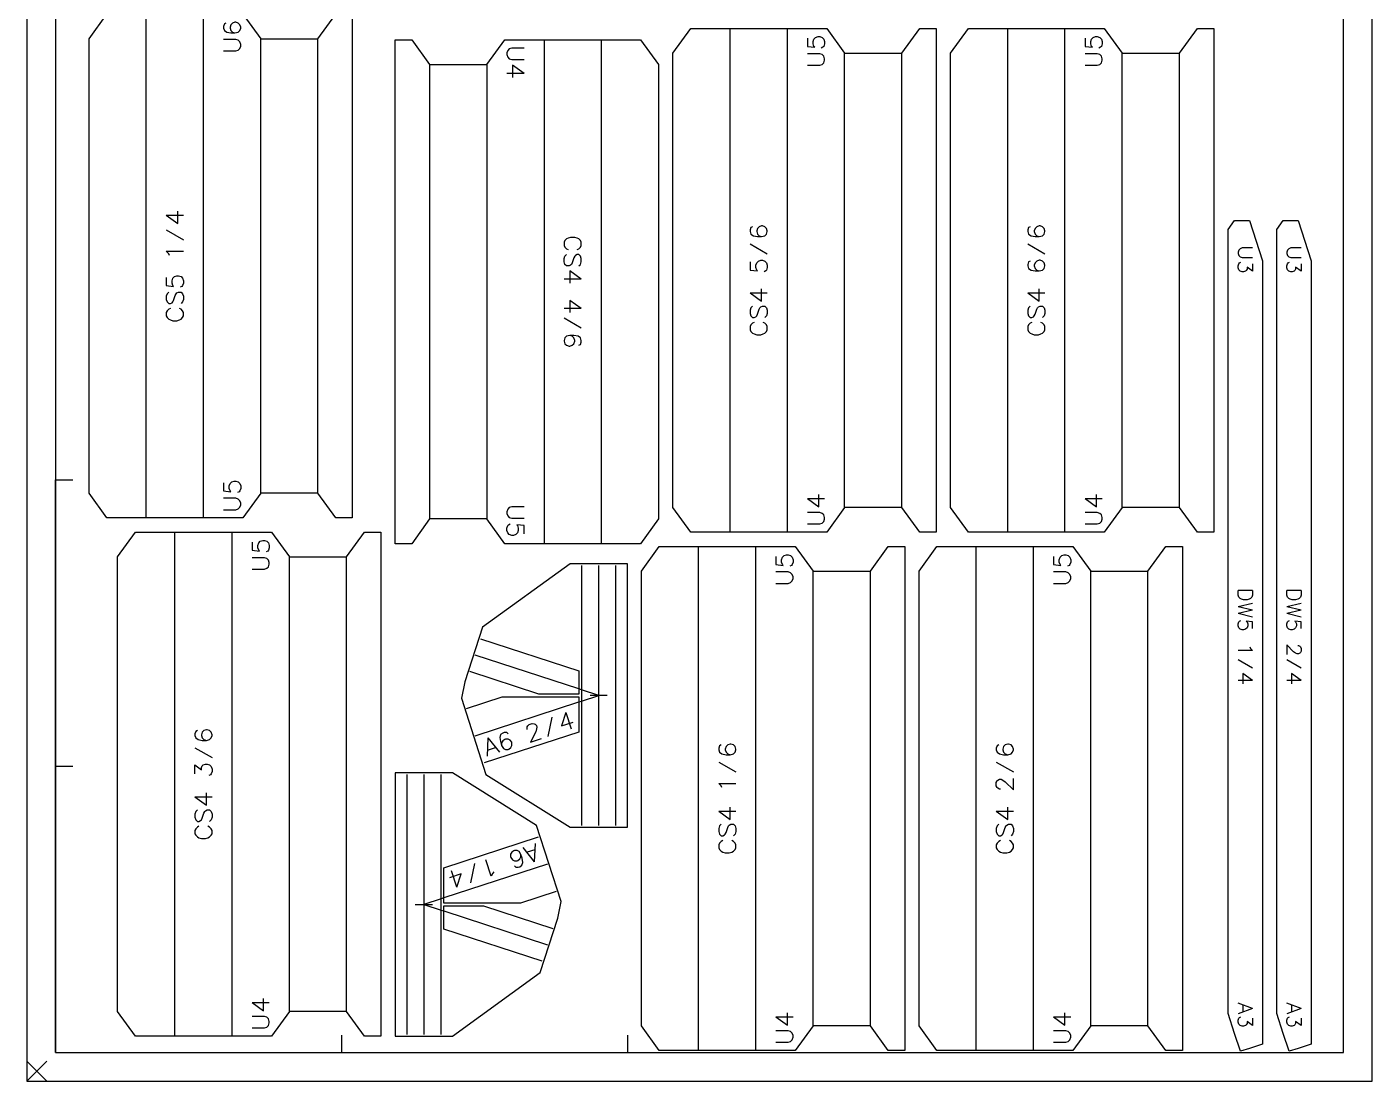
# Model space of a CAD drawing. Extents: x 0 to 235, y 0 to 300.
# Drawn here: x 0 to 235, y 0 to 184.1 of the extents above; entities that cross this region are included whole.
import ezdxf

# ---------------------------------------------------------------- set-up
doc = ezdxf.new("R2010")
doc.units = 0
for name, color, linetype in [('CORTE', 1, 'Continuous'), ('EJE', 4, 'Continuous'), ('PLIEGUE', 3, 'Continuous'), ('REFERENCIA', 8, 'Continuous'), ('ROTULO', 5, 'Continuous')]:
    doc.layers.add(name, color=color, linetype=linetype)

msp = doc.modelspace()

# ---------------------------------------------------------------- linework, layer by layer
at = {"layer": 'CORTE', "color": 1, "linetype": 'CONTINUOUS'}
for points in [[(56.85, 186.35), (56.85, 98.35), (53.9823, 98.35), (53.9823, 98.35), (50.85, 102.6672), (50.85, 102.6672), (40.85, 102.6672), (40.85, 102.6672), (37.7177, 98.35), (37.7177, 98.35), (30.85, 98.35), (20.85, 98.35), (13.9823, 98.35), (13.9823, 98.35), (10.85, 102.6672), (10.85, 182.0328), (13.9823, 186.35)], [(37.7177, 186.35), (40.85, 182.0328), (40.85, 182.0328), (50.85, 182.0328), (50.85, 182.0328), (53.9823, 186.35)]]:
    msp.add_lwpolyline(points, dxfattribs=at)
for points in [[(112.85, 100.1672), (112.85, 179.5328), (115.9823, 183.85), (115.9823, 183.85), (122.85, 183.85), (132.85, 183.85), (139.7177, 183.85), (139.7177, 183.85), (142.85, 179.5328), (142.85, 179.5328), (152.85, 179.5328), (152.85, 179.5328), (155.9823, 183.85), (155.9823, 183.85), (158.85, 183.85), (158.85, 95.85), (155.9823, 95.85), (155.9823, 95.85), (152.85, 100.1672), (152.85, 100.1672), (142.85, 100.1672), (142.85, 100.1672), (139.7177, 95.85), (139.7177, 95.85), (132.85, 95.85), (122.85, 95.85), (115.9823, 95.85), (115.9823, 95.85)], [(161.35, 100.1672), (161.35, 179.5328), (164.4823, 183.85), (164.4823, 183.85), (171.35, 183.85), (181.35, 183.85), (188.2177, 183.85), (188.2177, 183.85), (191.35, 179.5328), (191.35, 179.5328), (201.35, 179.5328), (201.35, 179.5328), (204.4823, 183.85), (204.4823, 183.85), (207.35, 183.85), (207.35, 95.85), (204.4823, 95.85), (204.4823, 95.85), (201.35, 100.1672), (201.35, 100.1672), (191.35, 100.1672), (191.35, 100.1672), (188.2177, 95.85), (188.2177, 95.85), (181.35, 95.85), (171.35, 95.85), (164.4823, 95.85), (164.4823, 95.85)], [(110.35, 177.5328), (110.35, 98.1672), (107.2177, 93.85), (107.2177, 93.85), (100.35, 93.85), (90.35, 93.85), (83.4823, 93.85), (83.4823, 93.85), (80.35, 98.1672), (80.35, 98.1672), (70.35, 98.1672), (70.35, 98.1672), (67.2177, 93.85), (67.2177, 93.85), (64.35, 93.85), (64.35, 181.85), (67.2177, 181.85), (67.2177, 181.85), (70.35, 177.5328), (70.35, 177.5328), (80.35, 177.5328), (80.35, 177.5328), (83.4823, 181.85), (83.4823, 181.85), (90.35, 181.85), (100.35, 181.85), (107.2177, 181.85), (107.2177, 181.85)], [(215.85, 143.2763), (215.85, 6.4583), (213.5662, 5.7129), (212.0017, 5.2022), (212.0017, 5.2022), (210.9823, 8.3255), (210.9823, 8.3255), (209.85, 11.7946), (209.85, 148.7129), (210.9823, 150.2735), (210.9823, 150.2735), (212.0017, 150.2735), (213.5662, 150.2735), (213.5662, 150.2735)], [(224.35, 143.2763), (224.35, 6.4583), (222.0662, 5.7129), (220.5017, 5.2022), (220.5017, 5.2022), (219.4823, 8.3255), (219.4823, 8.3255), (218.35, 11.7946), (218.35, 148.7129), (219.4823, 150.2735), (219.4823, 150.2735), (220.5017, 150.2735), (222.0662, 150.2735), (222.0662, 150.2735)], [(15.85, 12.1672), (15.85, 91.5328), (18.9823, 95.85), (18.9823, 95.85), (25.85, 95.85), (35.85, 95.85), (42.7177, 95.85), (42.7177, 95.85), (45.85, 91.5328), (45.85, 91.5328), (55.85, 91.5328), (55.85, 91.5328), (58.9823, 95.85), (58.9823, 95.85), (61.85, 95.85), (61.85, 7.85), (58.9823, 7.85), (58.9823, 7.85), (55.85, 12.1672), (55.85, 12.1672), (45.85, 12.1672), (45.85, 12.1672), (42.7177, 7.85), (42.7177, 7.85), (35.85, 7.85), (25.85, 7.85), (18.9823, 7.85), (18.9823, 7.85)], [(107.35, 9.6672), (107.35, 89.0328), (110.4823, 93.35), (110.4823, 93.35), (117.35, 93.35), (127.35, 93.35), (134.2177, 93.35), (134.2177, 93.35), (137.35, 89.0328), (137.35, 89.0328), (147.35, 89.0328), (147.35, 89.0328), (150.4823, 93.35), (150.4823, 93.35), (153.35, 93.35), (153.35, 5.35), (150.4823, 5.35), (150.4823, 5.35), (147.35, 9.6672), (147.35, 9.6672), (137.35, 9.6672), (137.35, 9.6672), (134.2177, 5.35), (134.2177, 5.35), (127.35, 5.35), (117.35, 5.35), (110.4823, 5.35), (110.4823, 5.35)], [(155.85, 9.6672), (155.85, 89.0328), (158.9823, 93.35), (158.9823, 93.35), (165.85, 93.35), (175.85, 93.35), (182.7177, 93.35), (182.7177, 93.35), (185.85, 89.0328), (185.85, 89.0328), (195.85, 89.0328), (195.85, 89.0328), (198.9823, 93.35), (198.9823, 93.35), (201.85, 93.35), (201.85, 5.35), (198.9823, 5.35), (198.9823, 5.35), (195.85, 9.6672), (195.85, 9.6672), (185.85, 9.6672), (185.85, 9.6672), (182.7177, 5.35), (182.7177, 5.35), (175.85, 5.35), (165.85, 5.35), (158.9823, 5.35), (158.9823, 5.35)], [(104.8943, 44.35), (104.8943, 90.35), (94.8943, 90.35), (79.5943, 79.25), (76.4943, 69.75), (75.8943, 66.85), (80.1943, 53.55), (94.8943, 44.35)], [(64.35, 53.85), (64.35, 7.85), (74.35, 7.85), (89.65, 18.95), (92.75, 28.45), (93.35, 31.35), (89.05, 44.65), (74.35, 53.85)]]:
    msp.add_lwpolyline(points, close=True, dxfattribs=at)
at = {"layer": 'EJE', "color": 4, "linetype": 'CONTINUOUS'}
for p, q in [((96.8943, 90.05), (96.8943, 68.3292)), ((102.8943, 44.65), (102.8943, 90.05)), ((96.3943, 68.4924), (78.324, 74.3903)), ((96.8943, 68.3292), (96.3943, 68.4924)), ((96.8943, 68.3292), (96.8943, 66.3708)), ((99.8943, 67.35), (96.8943, 68.3292)), ((78.3241, 60.3097), (96.3943, 66.2076)), ((96.3943, 66.2076), (96.8943, 66.3708)), ((96.8943, 66.3708), (99.8943, 67.35)), ((96.8943, 66.3708), (96.8943, 44.65)), ((99.8943, 67.35), (98.3943, 67.35)), ((101.3943, 67.35), (99.8943, 67.35)), ((66.35, 53.55), (66.35, 8.15)), ((72.35, 31.8292), (72.35, 53.55)), ((90.9202, 37.8903), (72.85, 31.9924)), ((67.85, 30.85), (69.35, 30.85)), ((72.35, 31.8292), (69.35, 30.85)), ((69.35, 30.85), (72.35, 29.8708)), ((69.35, 30.85), (70.85, 30.85)), ((72.85, 31.9924), (72.35, 31.8292)), ((72.35, 29.8708), (72.35, 31.8292)), ((72.35, 8.15), (72.35, 29.8708)), ((72.35, 29.8708), (72.85, 29.7076)), ((72.85, 29.7076), (90.9202, 23.8097))]:
    msp.add_line(p, q, dxfattribs=at)
for points in [[(99.8943, 67.35), (99.8943, 68.85), (99.8943, 90.05)], [(79.2547, 77.2423), (96.3943, 71.6481), (96.3943, 68.4924)], [(96.3943, 68.4924), (96.3943, 67.6), (89.4596, 67.6), (77.3934, 71.5383)], [(76.7859, 65.0673), (83.0138, 67.1), (96.3943, 67.1), (96.3943, 66.2076)], [(96.3943, 66.2076), (96.3943, 60.9481), (79.8623, 55.5522)], [(99.8943, 44.65), (99.8943, 65.85), (99.8943, 67.35)], [(69.35, 53.55), (69.35, 32.35), (69.35, 30.85)], [(72.85, 31.9924), (72.85, 37.2519), (89.382, 42.6478)], [(92.4583, 33.1327), (86.2304, 31.1), (72.85, 31.1), (72.85, 31.9924)], [(69.35, 30.85), (69.35, 29.35), (69.35, 8.15)], [(72.85, 29.7076), (72.85, 30.6), (79.7846, 30.6), (91.8509, 26.6617)], [(89.9896, 20.9577), (72.85, 26.5519), (72.85, 29.7076)]]:
    msp.add_lwpolyline(points, dxfattribs=at)
at = {"layer": 'PLIEGUE', "color": 3, "linetype": 'CONTINUOUS'}
for p, q in [((20.85, 98.35), (20.85, 186.35)), ((30.85, 98.35), (30.85, 186.35)), ((122.85, 95.85), (122.85, 183.85)), ((132.85, 95.85), (132.85, 183.85)), ((171.35, 95.85), (171.35, 183.85)), ((181.35, 95.85), (181.35, 183.85)), ((40.85, 102.6672), (40.85, 182.0328)), ((50.85, 102.6672), (50.85, 182.0328)), ((90.35, 181.85), (90.35, 93.85)), ((100.35, 181.85), (100.35, 93.85)), ((142.85, 100.1672), (142.85, 179.5328)), ((152.85, 100.1672), (152.85, 179.5328)), ((191.35, 100.1672), (191.35, 179.5328)), ((201.35, 100.1672), (201.35, 179.5328)), ((70.35, 177.5328), (70.35, 98.1672)), ((80.35, 177.5328), (80.35, 98.1672)), ((25.85, 7.85), (25.85, 95.85)), ((35.85, 7.85), (35.85, 95.85)), ((117.35, 5.35), (117.35, 93.35)), ((127.35, 5.35), (127.35, 93.35)), ((165.85, 5.35), (165.85, 93.35)), ((175.85, 5.35), (175.85, 93.35)), ((45.85, 12.1672), (45.85, 91.5328)), ((55.85, 12.1672), (55.85, 91.5328)), ((137.35, 9.6672), (137.35, 89.0328)), ((147.35, 9.6672), (147.35, 89.0328)), ((185.85, 9.6672), (185.85, 89.0328)), ((195.85, 9.6672), (195.85, 89.0328))]:
    msp.add_line(p, q, dxfattribs=at)
at = {"layer": 'REFERENCIA', "color": 8, "linetype": 'CONTINUOUS'}
for p, q in [((0, 0), (3.5, 3.5)), ((0, 3.5), (3.5, 0))]:
    msp.add_line(p, q, dxfattribs=at)
for points in [[(0, 0), (235, 0), (235, 300), (0, 300), (0, 0)], [(5, 5), (230, 5), (230, 295), (5, 295), (5, 5)]]:
    msp.add_lwpolyline(points, dxfattribs=at)
at = {"layer": 'ROTULO', "color": 5, "linetype": 'CONTINUOUS'}
for p, q in [((86.85, 175.9798), (83.85, 175.9798)), ((24.35, 151.2071), (27.35, 151.2071)), ((24.35, 148.6357), (27.35, 146.9214)), ((126.35, 146.2071), (129.35, 144.4929)), ((174.85, 146.2071), (177.85, 144.4929)), ((96.85, 140.0643), (93.85, 140.0643)), ((126.35, 137.6357), (129.35, 137.6357)), ((174.85, 137.6357), (177.85, 137.6357)), ((96.85, 134.9214), (93.85, 134.9214)), ((96.85, 131.4929), (93.85, 133.2071)), ((5, 5), (5, 105)), ((5, 105), (8, 105)), ((136.35, 101.7202), (139.35, 101.7202)), ((184.85, 101.7202), (187.85, 101.7202)), ((214.1, 85.6902), (211.6, 85.6902)), ((222.6, 85.6902), (220.1, 85.6902)), ((214.1, 83.4283), (211.6, 82.8331)), ((214.1, 82.2378), (211.6, 82.8331)), ((222.6, 83.4283), (220.1, 82.8331)), ((222.6, 82.2378), (220.1, 82.8331)), ((214.1, 82.2378), (211.6, 81.6426)), ((214.1, 81.0474), (211.6, 81.6426)), ((222.6, 82.2378), (220.1, 81.6426)), ((222.6, 81.0474), (220.1, 81.6426)), ((214.1, 72.1188), (211.6, 73.5474)), ((222.6, 72.1188), (220.1, 73.5474)), ((214.1, 69.9759), (211.6, 69.9759)), ((222.6, 69.9759), (220.1, 69.9759)), ((91.6784, 63.5609), (90.9795, 60.177)), ((94.1229, 64.3587), (95.0537, 61.5068)), ((80.5422, 59.9262), (80.3866, 56.7196)), ((80.5422, 59.9262), (82.5595, 57.4288)), ((29.35, 58.2071), (32.35, 56.4929)), ((80.4838, 57.8033), (81.8418, 58.2465)), ((5, 55), (8, 55)), ((120.85, 55.7071), (123.85, 53.9929)), ((169.35, 55.7071), (172.35, 53.9929)), ((29.35, 49.6357), (32.35, 49.6357)), ((120.85, 47.1357), (123.85, 47.1357)), ((169.35, 47.1357), (172.35, 47.1357)), ((88.702, 38.2738), (86.6847, 40.7712)), ((88.7605, 40.3967), (87.4024, 39.9535)), ((88.702, 38.2738), (88.8576, 41.4804)), ((77.5659, 34.6391), (78.2647, 38.023)), ((75.1214, 33.8413), (74.1905, 36.6932)), ((39.35, 13.7202), (42.35, 13.7202)), ((214.1, 12.6758), (211.6, 13.6282)), ((214.1, 12.6758), (211.6, 11.7235)), ((212.4333, 13.2711), (212.4333, 12.0806)), ((222.6, 12.6758), (220.1, 13.6282)), ((222.6, 12.6758), (220.1, 11.7235)), ((220.9333, 13.2711), (220.9333, 12.0806)), ((130.85, 11.2202), (133.85, 11.2202)), ((179.35, 11.2202), (182.35, 11.2202)), ((55, 5), (55, 8)), ((105, 5), (105, 8)), ((5, 5), (105, 5))]:
    msp.add_line(p, q, dxfattribs=at)
for points in [[(34.7786, 184.7655), (34.4929, 184.6226), (34.35, 184.194), (34.35, 183.9083), (34.4929, 183.4798), (34.9214, 183.194), (35.6357, 183.0512), (36.35, 183.0512), (36.9214, 183.194), (37.2071, 183.4798), (37.35, 183.9083), (37.35, 184.0512), (37.2071, 184.4798), (36.9214, 184.7655), (36.4929, 184.9083), (36.35, 184.9083), (35.9214, 184.7655), (35.6357, 184.4798), (35.4929, 184.0512), (35.4929, 183.9083), (35.6357, 183.4798), (35.9214, 183.194), (36.35, 183.0512)], [(34.35, 179.9083), (36.4929, 179.9083), (36.9214, 180.0512), (37.2071, 180.3369), (37.35, 180.7655), (37.35, 181.0512), (37.2071, 181.4798), (36.9214, 181.7655), (36.4929, 181.9083), (34.35, 181.9083)], [(136.35, 182.1226), (136.35, 180.694), (137.6357, 180.5512), (137.4929, 180.694), (137.35, 181.1226), (137.35, 181.5512), (137.4929, 181.9798), (137.7786, 182.2655), (138.2071, 182.4083), (138.4929, 182.4083), (138.9214, 182.2655), (139.2071, 181.9798), (139.35, 181.5512), (139.35, 181.1226), (139.2071, 180.694), (139.0643, 180.5512), (138.7786, 180.4083)], [(184.85, 182.1226), (184.85, 180.694), (186.1357, 180.5512), (185.9929, 180.694), (185.85, 181.1226), (185.85, 181.5512), (185.9929, 181.9798), (186.2786, 182.2655), (186.7071, 182.4083), (186.9929, 182.4083), (187.4214, 182.2655), (187.7071, 181.9798), (187.85, 181.5512), (187.85, 181.1226), (187.7071, 180.694), (187.5643, 180.5512), (187.2786, 180.4083)], [(86.85, 180.4083), (84.7071, 180.4083), (84.2786, 180.2655), (83.9929, 179.9798), (83.85, 179.5512), (83.85, 179.2655), (83.9929, 178.8369), (84.2786, 178.5512), (84.7071, 178.4083), (86.85, 178.4083)], [(136.35, 177.4083), (138.4929, 177.4083), (138.9214, 177.5512), (139.2071, 177.8369), (139.35, 178.2655), (139.35, 178.5512), (139.2071, 178.9798), (138.9214, 179.2655), (138.4929, 179.4083), (136.35, 179.4083)], [(184.85, 177.4083), (186.9929, 177.4083), (187.4214, 177.5512), (187.7071, 177.8369), (187.85, 178.2655), (187.85, 178.5512), (187.7071, 178.9798), (187.4214, 179.2655), (186.9929, 179.4083), (184.85, 179.4083)], [(86.85, 175.9798), (84.85, 177.4083), (84.85, 175.2655)], [(24.35, 151.2071), (26.35, 149.7786), (26.35, 151.9214)], [(126.7786, 149.2071), (126.4929, 149.0643), (126.35, 148.6357), (126.35, 148.35), (126.4929, 147.9214), (126.9214, 147.6357), (127.6357, 147.4929), (128.35, 147.4929), (128.9214, 147.6357), (129.2071, 147.9214), (129.35, 148.35), (129.35, 148.4929), (129.2071, 148.9214), (128.9214, 149.2071), (128.4929, 149.35), (128.35, 149.35), (127.9214, 149.2071), (127.6357, 148.9214), (127.4929, 148.4929), (127.4929, 148.35), (127.6357, 147.9214), (127.9214, 147.6357), (128.35, 147.4929)], [(175.2786, 149.2071), (174.9929, 149.0643), (174.85, 148.6357), (174.85, 148.35), (174.9929, 147.9214), (175.4214, 147.6357), (176.1357, 147.4929), (176.85, 147.4929), (177.4214, 147.6357), (177.7071, 147.9214), (177.85, 148.35), (177.85, 148.4929), (177.7071, 148.9214), (177.4214, 149.2071), (176.9929, 149.35), (176.85, 149.35), (176.4214, 149.2071), (176.1357, 148.9214), (175.9929, 148.4929), (175.9929, 148.35), (176.1357, 147.9214), (176.4214, 147.6357), (176.85, 147.4929)], [(96.1357, 145.2071), (96.4214, 145.35), (96.7071, 145.6357), (96.85, 145.9214), (96.85, 146.4929), (96.7071, 146.7786), (96.4214, 147.0643), (96.1357, 147.2071), (95.7071, 147.35), (94.9929, 147.35), (94.5643, 147.2071), (94.2786, 147.0643), (93.9929, 146.7786), (93.85, 146.4929), (93.85, 145.9214), (93.9929, 145.6357), (94.2786, 145.35), (94.5643, 145.2071)], [(24.9214, 144.2071), (24.7786, 144.4929), (24.35, 144.9214), (27.35, 144.9214)], [(96.4214, 142.35), (96.7071, 142.6357), (96.85, 143.0643), (96.85, 143.6357), (96.7071, 144.0643), (96.4214, 144.35), (96.1357, 144.35), (95.85, 144.2071), (95.7071, 144.0643), (95.5643, 143.7786), (95.2786, 142.9214), (95.1357, 142.6357), (94.9929, 142.4929), (94.7071, 142.35), (94.2786, 142.35), (93.9929, 142.6357), (93.85, 143.0643), (93.85, 143.6357), (93.9929, 144.0643), (94.2786, 144.35)], [(214.1, 145.4903), (212.3143, 145.4903), (211.9571, 145.3713), (211.719, 145.1332), (211.6, 144.776), (211.6, 144.5379), (211.719, 144.1808), (211.9571, 143.9427), (212.3143, 143.8236), (214.1, 143.8236)], [(222.6, 145.4903), (220.8143, 145.4903), (220.4571, 145.3713), (220.219, 145.1332), (220.1, 144.776), (220.1, 144.5379), (220.219, 144.1808), (220.4571, 143.9427), (220.8143, 143.8236), (222.6, 143.8236)], [(96.85, 140.0643), (94.85, 141.4929), (94.85, 139.35)], [(126.35, 143.0643), (126.35, 141.6357), (127.6357, 141.4929), (127.4929, 141.6357), (127.35, 142.0643), (127.35, 142.4929), (127.4929, 142.9214), (127.7786, 143.2071), (128.2071, 143.35), (128.4929, 143.35), (128.9214, 143.2071), (129.2071, 142.9214), (129.35, 142.4929), (129.35, 142.0643), (129.2071, 141.6357), (129.0643, 141.4929), (128.7786, 141.35)], [(175.2786, 143.2071), (174.9929, 143.0643), (174.85, 142.6357), (174.85, 142.35), (174.9929, 141.9214), (175.4214, 141.6357), (176.1357, 141.4929), (176.85, 141.4929), (177.4214, 141.6357), (177.7071, 141.9214), (177.85, 142.35), (177.85, 142.4929), (177.7071, 142.9214), (177.4214, 143.2071), (176.9929, 143.35), (176.85, 143.35), (176.4214, 143.2071), (176.1357, 142.9214), (175.9929, 142.4929), (175.9929, 142.35), (176.1357, 141.9214), (176.4214, 141.6357), (176.85, 141.4929)], [(214.1, 142.7522), (214.1, 141.4427), (213.1476, 142.157), (213.1476, 141.7998), (213.0286, 141.5617), (212.9095, 141.4427), (212.5524, 141.3236), (212.3143, 141.3236), (211.9571, 141.4427), (211.719, 141.6808), (211.6, 142.0379), (211.6, 142.3951), (211.719, 142.7522), (211.8381, 142.8713), (212.0762, 142.9903)], [(222.6, 142.7522), (222.6, 141.4427), (221.6476, 142.157), (221.6476, 141.7998), (221.5286, 141.5617), (221.4095, 141.4427), (221.0524, 141.3236), (220.8143, 141.3236), (220.4571, 141.4427), (220.219, 141.6808), (220.1, 142.0379), (220.1, 142.3951), (220.219, 142.7522), (220.3381, 142.8713), (220.5762, 142.9903)], [(24.35, 140.35), (24.35, 138.9214), (25.6357, 138.7786), (25.4929, 138.9214), (25.35, 139.35), (25.35, 139.7786), (25.4929, 140.2071), (25.7786, 140.4929), (26.2071, 140.6357), (26.4929, 140.6357), (26.9214, 140.4929), (27.2071, 140.2071), (27.35, 139.7786), (27.35, 139.35), (27.2071, 138.9214), (27.0643, 138.7786), (26.7786, 138.6357)], [(24.7786, 137.7786), (24.4929, 137.4929), (24.35, 137.0643), (24.35, 136.4929), (24.4929, 136.0643), (24.7786, 135.7786), (25.0643, 135.7786), (25.35, 135.9214), (25.4929, 136.0643), (25.6357, 136.35), (25.9214, 137.2071), (26.0643, 137.4929), (26.2071, 137.6357), (26.4929, 137.7786), (26.9214, 137.7786), (27.2071, 137.4929), (27.35, 137.0643), (27.35, 136.4929), (27.2071, 136.0643), (26.9214, 135.7786)], [(96.85, 134.9214), (94.85, 136.35), (94.85, 134.2071)], [(126.35, 137.6357), (128.35, 136.2071), (128.35, 138.35)], [(174.85, 137.6357), (176.85, 136.2071), (176.85, 138.35)], [(25.0643, 134.9214), (24.7786, 134.7786), (24.4929, 134.4929), (24.35, 134.2071), (24.35, 133.6357), (24.4929, 133.35), (24.7786, 133.0643), (25.0643, 132.9214), (25.4929, 132.7786), (26.2071, 132.7786), (26.6357, 132.9214), (26.9214, 133.0643), (27.2071, 133.35), (27.35, 133.6357), (27.35, 134.2071), (27.2071, 134.4929), (26.9214, 134.7786), (26.6357, 134.9214)], [(126.7786, 135.35), (126.4929, 135.0643), (126.35, 134.6357), (126.35, 134.0643), (126.4929, 133.6357), (126.7786, 133.35), (127.0643, 133.35), (127.35, 133.4929), (127.4929, 133.6357), (127.6357, 133.9214), (127.9214, 134.7786), (128.0643, 135.0643), (128.2071, 135.2071), (128.4929, 135.35), (128.9214, 135.35), (129.2071, 135.0643), (129.35, 134.6357), (129.35, 134.0643), (129.2071, 133.6357), (128.9214, 133.35)], [(175.2786, 135.35), (174.9929, 135.0643), (174.85, 134.6357), (174.85, 134.0643), (174.9929, 133.6357), (175.2786, 133.35), (175.5643, 133.35), (175.85, 133.4929), (175.9929, 133.6357), (176.1357, 133.9214), (176.4214, 134.7786), (176.5643, 135.0643), (176.7071, 135.2071), (176.9929, 135.35), (177.4214, 135.35), (177.7071, 135.0643), (177.85, 134.6357), (177.85, 134.0643), (177.7071, 133.6357), (177.4214, 133.35)], [(127.0643, 132.4929), (126.7786, 132.35), (126.4929, 132.0643), (126.35, 131.7786), (126.35, 131.2071), (126.4929, 130.9214), (126.7786, 130.6357), (127.0643, 130.4929), (127.4929, 130.35), (128.2071, 130.35), (128.6357, 130.4929), (128.9214, 130.6357), (129.2071, 130.9214), (129.35, 131.2071), (129.35, 131.7786), (129.2071, 132.0643), (128.9214, 132.35), (128.6357, 132.4929)], [(175.5643, 132.4929), (175.2786, 132.35), (174.9929, 132.0643), (174.85, 131.7786), (174.85, 131.2071), (174.9929, 130.9214), (175.2786, 130.6357), (175.5643, 130.4929), (175.9929, 130.35), (176.7071, 130.35), (177.1357, 130.4929), (177.4214, 130.6357), (177.7071, 130.9214), (177.85, 131.2071), (177.85, 131.7786), (177.7071, 132.0643), (177.4214, 132.35), (177.1357, 132.4929)], [(96.4214, 128.4929), (96.7071, 128.6357), (96.85, 129.0643), (96.85, 129.35), (96.7071, 129.7786), (96.2786, 130.0643), (95.5643, 130.2071), (94.85, 130.2071), (94.2786, 130.0643), (93.9929, 129.7786), (93.85, 129.35), (93.85, 129.2071), (93.9929, 128.7786), (94.2786, 128.4929), (94.7071, 128.35), (94.85, 128.35), (95.2786, 128.4929), (95.5643, 128.7786), (95.7071, 129.2071), (95.7071, 129.35), (95.5643, 129.7786), (95.2786, 130.0643), (94.85, 130.2071)], [(34.35, 104.506), (34.35, 103.0774), (35.6357, 102.9345), (35.4929, 103.0774), (35.35, 103.506), (35.35, 103.9345), (35.4929, 104.3631), (35.7786, 104.6488), (36.2071, 104.7917), (36.4929, 104.7917), (36.9214, 104.6488), (37.2071, 104.3631), (37.35, 103.9345), (37.35, 103.506), (37.2071, 103.0774), (37.0643, 102.9345), (36.7786, 102.7917)], [(34.35, 99.7917), (36.4929, 99.7917), (36.9214, 99.9345), (37.2071, 100.2202), (37.35, 100.6488), (37.35, 100.9345), (37.2071, 101.3631), (36.9214, 101.6488), (36.4929, 101.7917), (34.35, 101.7917)], [(136.35, 101.7202), (138.35, 100.2917), (138.35, 102.4345)], [(184.85, 101.7202), (186.85, 100.2917), (186.85, 102.4345)], [(86.85, 100.2917), (84.7071, 100.2917), (84.2786, 100.1488), (83.9929, 99.8631), (83.85, 99.4345), (83.85, 99.1488), (83.9929, 98.7202), (84.2786, 98.4345), (84.7071, 98.2917), (86.85, 98.2917)], [(136.35, 97.2917), (138.4929, 97.2917), (138.9214, 97.4345), (139.2071, 97.7202), (139.35, 98.1488), (139.35, 98.4345), (139.2071, 98.8631), (138.9214, 99.1488), (138.4929, 99.2917), (136.35, 99.2917)], [(184.85, 97.2917), (186.9929, 97.2917), (187.4214, 97.4345), (187.7071, 97.7202), (187.85, 98.1488), (187.85, 98.4345), (187.7071, 98.8631), (187.4214, 99.1488), (186.9929, 99.2917), (184.85, 99.2917)], [(86.85, 95.5774), (86.85, 97.006), (85.5643, 97.1488), (85.7071, 97.006), (85.85, 96.5774), (85.85, 96.1488), (85.7071, 95.7202), (85.4214, 95.4345), (84.9929, 95.2917), (84.7071, 95.2917), (84.2786, 95.4345), (83.9929, 95.7202), (83.85, 96.1488), (83.85, 96.5774), (83.9929, 97.006), (84.1357, 97.1488), (84.4214, 97.2917)], [(39.35, 94.1226), (39.35, 92.694), (40.6357, 92.5512), (40.4929, 92.694), (40.35, 93.1226), (40.35, 93.5512), (40.4929, 93.9798), (40.7786, 94.2655), (41.2071, 94.4083), (41.4929, 94.4083), (41.9214, 94.2655), (42.2071, 93.9798), (42.35, 93.5512), (42.35, 93.1226), (42.2071, 92.694), (42.0643, 92.5512), (41.7786, 92.4083)], [(130.85, 91.6226), (130.85, 90.194), (132.1357, 90.0512), (131.9929, 90.194), (131.85, 90.6226), (131.85, 91.0512), (131.9929, 91.4798), (132.2786, 91.7655), (132.7071, 91.9083), (132.9929, 91.9083), (133.4214, 91.7655), (133.7071, 91.4798), (133.85, 91.0512), (133.85, 90.6226), (133.7071, 90.194), (133.5643, 90.0512), (133.2786, 89.9083)], [(179.35, 91.6226), (179.35, 90.194), (180.6357, 90.0512), (180.4929, 90.194), (180.35, 90.6226), (180.35, 91.0512), (180.4929, 91.4798), (180.7786, 91.7655), (181.2071, 91.9083), (181.4929, 91.9083), (181.9214, 91.7655), (182.2071, 91.4798), (182.35, 91.0512), (182.35, 90.6226), (182.2071, 90.194), (182.0643, 90.0512), (181.7786, 89.9083)], [(39.35, 89.4083), (41.4929, 89.4083), (41.9214, 89.5512), (42.2071, 89.8369), (42.35, 90.2655), (42.35, 90.5512), (42.2071, 90.9798), (41.9214, 91.2655), (41.4929, 91.4083), (39.35, 91.4083)], [(130.85, 86.9083), (132.9929, 86.9083), (133.4214, 87.0512), (133.7071, 87.3369), (133.85, 87.7655), (133.85, 88.0512), (133.7071, 88.4798), (133.4214, 88.7655), (132.9929, 88.9083), (130.85, 88.9083)], [(179.35, 86.9083), (181.4929, 86.9083), (181.9214, 87.0512), (182.2071, 87.3369), (182.35, 87.7655), (182.35, 88.0512), (182.2071, 88.4798), (181.9214, 88.7655), (181.4929, 88.9083), (179.35, 88.9083)], [(214.1, 85.6902), (214.1, 84.8569), (213.981, 84.4997), (213.7429, 84.2616), (213.5048, 84.1426), (213.1476, 84.0236), (212.5524, 84.0236), (212.1952, 84.1426), (211.9571, 84.2616), (211.719, 84.4997), (211.6, 84.8569), (211.6, 85.6902)], [(222.6, 85.6902), (222.6, 84.8569), (222.481, 84.4997), (222.2429, 84.2616), (222.0048, 84.1426), (221.6476, 84.0236), (221.0524, 84.0236), (220.6952, 84.1426), (220.4571, 84.2616), (220.219, 84.4997), (220.1, 84.8569), (220.1, 85.6902)], [(214.1, 79.0236), (214.1, 80.214), (213.0286, 80.3331), (213.1476, 80.214), (213.2667, 79.8569), (213.2667, 79.4997), (213.1476, 79.1426), (212.9095, 78.9045), (212.5524, 78.7855), (212.3143, 78.7855), (211.9571, 78.9045), (211.719, 79.1426), (211.6, 79.4997), (211.6, 79.8569), (211.719, 80.214), (211.8381, 80.3331), (212.0762, 80.4521)], [(222.6, 79.0236), (222.6, 80.214), (221.5286, 80.3331), (221.6476, 80.214), (221.7667, 79.8569), (221.7667, 79.4997), (221.6476, 79.1426), (221.4095, 78.9045), (221.0524, 78.7855), (220.8143, 78.7855), (220.4571, 78.9045), (220.219, 79.1426), (220.1, 79.4997), (220.1, 79.8569), (220.219, 80.214), (220.3381, 80.3331), (220.5762, 80.4521)], [(213.6238, 75.8093), (213.7429, 75.5712), (214.1, 75.214), (211.6, 75.214)], [(222.0048, 76.0474), (222.1238, 76.0474), (222.3619, 75.9283), (222.481, 75.8093), (222.6, 75.5712), (222.6, 75.095), (222.481, 74.8569), (222.3619, 74.7378), (222.1238, 74.6188), (221.8857, 74.6188), (221.6476, 74.7378), (221.2905, 74.9759), (220.1, 76.1664), (220.1, 74.4997)], [(214.1, 69.9759), (212.4333, 71.1664), (212.4333, 69.3807)], [(222.6, 69.9759), (220.9333, 71.1664), (220.9333, 69.3807)], [(94.1229, 64.3587), (93.3854, 62.0142), (95.4225, 62.6791)], [(29.7786, 61.2071), (29.4929, 61.0643), (29.35, 60.6357), (29.35, 60.35), (29.4929, 59.9214), (29.9214, 59.6357), (30.6357, 59.4929), (31.35, 59.4929), (31.9214, 59.6357), (32.2071, 59.9214), (32.35, 60.35), (32.35, 60.4929), (32.2071, 60.9214), (31.9214, 61.2071), (31.4929, 61.35), (31.35, 61.35), (30.9214, 61.2071), (30.6357, 60.9214), (30.4929, 60.4929), (30.4929, 60.35), (30.6357, 59.9214), (30.9214, 59.6357), (31.35, 59.4929)], [(87.4184, 61.4191), (87.3741, 61.5549), (87.4212, 61.8708), (87.5127, 62.051), (87.74, 62.2754), (88.2832, 62.4527), (88.5992, 62.4056), (88.7793, 62.3141), (89.0037, 62.0868), (89.0924, 61.8152), (89.0452, 61.4993), (88.9066, 61.0032), (87.9918, 59.2019), (89.8931, 59.8224)], [(84.0704, 60.6269), (83.8459, 60.8542), (83.3942, 60.857), (83.1226, 60.7684), (82.7595, 60.4996), (82.6208, 60.0035), (82.7067, 59.2801), (82.9283, 58.6011), (83.2414, 58.1022), (83.6017, 57.9193), (84.0534, 57.9164), (84.1892, 57.9607), (84.5523, 58.2295), (84.7353, 58.5898), (84.7381, 59.0415), (84.6938, 59.1773), (84.425, 59.5404), (84.0647, 59.7234), (83.613, 59.7262), (83.4772, 59.6819), (83.1141, 59.4131), (82.9311, 59.0529), (82.9283, 58.6011)], [(121.2786, 58.7071), (120.9929, 58.5643), (120.85, 58.1357), (120.85, 57.85), (120.9929, 57.4214), (121.4214, 57.1357), (122.1357, 56.9929), (122.85, 56.9929), (123.4214, 57.1357), (123.7071, 57.4214), (123.85, 57.85), (123.85, 57.9929), (123.7071, 58.4214), (123.4214, 58.7071), (122.9929, 58.85), (122.85, 58.85), (122.4214, 58.7071), (122.1357, 58.4214), (121.9929, 57.9929), (121.9929, 57.85), (122.1357, 57.4214), (122.4214, 57.1357), (122.85, 56.9929)], [(169.7786, 58.7071), (169.4929, 58.5643), (169.35, 58.1357), (169.35, 57.85), (169.4929, 57.4214), (169.9214, 57.1357), (170.6357, 56.9929), (171.35, 56.9929), (171.9214, 57.1357), (172.2071, 57.4214), (172.35, 57.85), (172.35, 57.9929), (172.2071, 58.4214), (171.9214, 58.7071), (171.4929, 58.85), (171.35, 58.85), (170.9214, 58.7071), (170.6357, 58.4214), (170.4929, 57.9929), (170.4929, 57.85), (170.6357, 57.4214), (170.9214, 57.1357), (171.35, 56.9929)], [(29.35, 53.6357), (29.35, 55.2071), (30.4929, 54.35), (30.4929, 54.7786), (30.6357, 55.0643), (30.7786, 55.2071), (31.2071, 55.35), (31.4929, 55.35), (31.9214, 55.2071), (32.2071, 54.9214), (32.35, 54.4929), (32.35, 54.0643), (32.2071, 53.6357), (32.0643, 53.4929), (31.7786, 53.35)], [(121.4214, 51.2786), (121.2786, 51.5643), (120.85, 51.9929), (123.85, 51.9929)], [(170.0643, 50.9929), (169.9214, 50.9929), (169.6357, 51.1357), (169.4929, 51.2786), (169.35, 51.5643), (169.35, 52.1357), (169.4929, 52.4214), (169.6357, 52.5643), (169.9214, 52.7071), (170.2071, 52.7071), (170.4929, 52.5643), (170.9214, 52.2786), (172.35, 50.85), (172.35, 52.85)], [(29.35, 49.6357), (31.35, 48.2071), (31.35, 50.35)], [(29.7786, 47.35), (29.4929, 47.0643), (29.35, 46.6357), (29.35, 46.0643), (29.4929, 45.6357), (29.7786, 45.35), (30.0643, 45.35), (30.35, 45.4929), (30.4929, 45.6357), (30.6357, 45.9214), (30.9214, 46.7786), (31.0643, 47.0643), (31.2071, 47.2071), (31.4929, 47.35), (31.9214, 47.35), (32.2071, 47.0643), (32.35, 46.6357), (32.35, 46.0643), (32.2071, 45.6357), (31.9214, 45.35)], [(120.85, 47.1357), (122.85, 45.7071), (122.85, 47.85)], [(169.35, 47.1357), (171.35, 45.7071), (171.35, 47.85)], [(121.2786, 44.85), (120.9929, 44.5643), (120.85, 44.1357), (120.85, 43.5643), (120.9929, 43.1357), (121.2786, 42.85), (121.5643, 42.85), (121.85, 42.9929), (121.9929, 43.1357), (122.1357, 43.4214), (122.4214, 44.2786), (122.5643, 44.5643), (122.7071, 44.7071), (122.9929, 44.85), (123.4214, 44.85), (123.7071, 44.5643), (123.85, 44.1357), (123.85, 43.5643), (123.7071, 43.1357), (123.4214, 42.85)], [(169.7786, 44.85), (169.4929, 44.5643), (169.35, 44.1357), (169.35, 43.5643), (169.4929, 43.1357), (169.7786, 42.85), (170.0643, 42.85), (170.35, 42.9929), (170.4929, 43.1357), (170.6357, 43.4214), (170.9214, 44.2786), (171.0643, 44.5643), (171.2071, 44.7071), (171.4929, 44.85), (171.9214, 44.85), (172.2071, 44.5643), (172.35, 44.1357), (172.35, 43.5643), (172.2071, 43.1357), (171.9214, 42.85)], [(30.0643, 44.4929), (29.7786, 44.35), (29.4929, 44.0643), (29.35, 43.7786), (29.35, 43.2071), (29.4929, 42.9214), (29.7786, 42.6357), (30.0643, 42.4929), (30.4929, 42.35), (31.2071, 42.35), (31.6357, 42.4929), (31.9214, 42.6357), (32.2071, 42.9214), (32.35, 43.2071), (32.35, 43.7786), (32.2071, 44.0643), (31.9214, 44.35), (31.6357, 44.4929)], [(85.1739, 37.5731), (85.3984, 37.3458), (85.8501, 37.343), (86.1217, 37.4316), (86.4848, 37.7004), (86.6234, 38.1965), (86.5376, 38.9199), (86.316, 39.5989), (86.0029, 40.0978), (85.6426, 40.2807), (85.1909, 40.2836), (85.0551, 40.2393), (84.692, 39.9705), (84.509, 39.6102), (84.5062, 39.1585), (84.5505, 39.0227), (84.8193, 38.6596), (85.1796, 38.4766), (85.6313, 38.4738), (85.7671, 38.5181), (86.1302, 38.7869), (86.3132, 39.1471), (86.316, 39.5989)], [(121.5643, 41.9929), (121.2786, 41.85), (120.9929, 41.5643), (120.85, 41.2786), (120.85, 40.7071), (120.9929, 40.4214), (121.2786, 40.1357), (121.5643, 39.9929), (121.9929, 39.85), (122.7071, 39.85), (123.1357, 39.9929), (123.4214, 40.1357), (123.7071, 40.4214), (123.85, 40.7071), (123.85, 41.2786), (123.7071, 41.5643), (123.4214, 41.85), (123.1357, 41.9929)], [(170.0643, 41.9929), (169.7786, 41.85), (169.4929, 41.5643), (169.35, 41.2786), (169.35, 40.7071), (169.4929, 40.4214), (169.7786, 40.1357), (170.0643, 39.9929), (170.4929, 39.85), (171.2071, 39.85), (171.6357, 39.9929), (171.9214, 40.1357), (172.2071, 40.4214), (172.35, 40.7071), (172.35, 41.2786), (172.2071, 41.5643), (171.9214, 41.85), (171.6357, 41.9929)], [(81.5986, 36.5564), (81.3713, 36.332), (81.0969, 35.7916), (80.166, 38.6435)], [(75.1214, 33.8413), (75.8589, 36.1858), (73.8218, 35.5209)], [(39.35, 13.7202), (41.35, 12.2917), (41.35, 14.4345)], [(130.85, 11.2202), (132.85, 9.7917), (132.85, 11.9345)], [(179.35, 11.2202), (181.35, 9.7917), (181.35, 11.9345)], [(39.35, 9.2917), (41.4929, 9.2917), (41.9214, 9.4345), (42.2071, 9.7202), (42.35, 10.1488), (42.35, 10.4345), (42.2071, 10.8631), (41.9214, 11.1488), (41.4929, 11.2917), (39.35, 11.2917)], [(214.1, 11.0092), (214.1, 9.6997), (213.1476, 10.4139), (213.1476, 10.0568), (213.0286, 9.8187), (212.9095, 9.6997), (212.5524, 9.5806), (212.3143, 9.5806), (211.9571, 9.6997), (211.719, 9.9378), (211.6, 10.2949), (211.6, 10.652), (211.719, 11.0092), (211.8381, 11.1282), (212.0762, 11.2473)], [(222.6, 11.0092), (222.6, 9.6997), (221.6476, 10.4139), (221.6476, 10.0568), (221.5286, 9.8187), (221.4095, 9.6997), (221.0524, 9.5806), (220.8143, 9.5806), (220.4571, 9.6997), (220.219, 9.9378), (220.1, 10.2949), (220.1, 10.652), (220.219, 11.0092), (220.3381, 11.1282), (220.5762, 11.2473)], [(130.85, 6.7917), (132.9929, 6.7917), (133.4214, 6.9345), (133.7071, 7.2202), (133.85, 7.6488), (133.85, 7.9345), (133.7071, 8.3631), (133.4214, 8.6488), (132.9929, 8.7917), (130.85, 8.7917)], [(179.35, 6.7917), (181.4929, 6.7917), (181.9214, 6.9345), (182.2071, 7.2202), (182.35, 7.6488), (182.35, 7.9345), (182.2071, 8.3631), (181.9214, 8.6488), (181.4929, 8.7917), (179.35, 8.7917)]]:
    msp.add_lwpolyline(points, dxfattribs=at)

doc.saveas('drawing.dxf')
